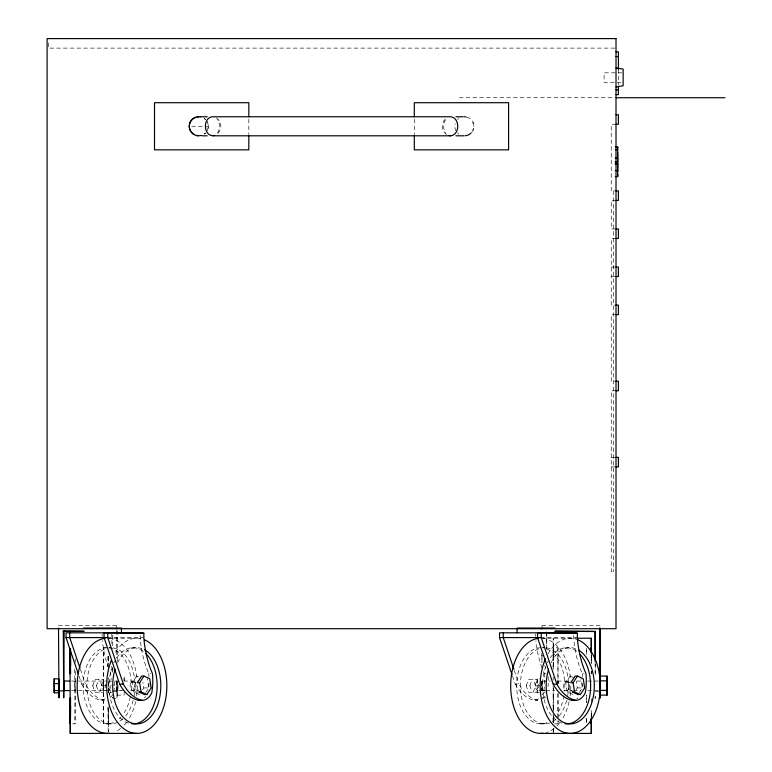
<?xml version="1.0" encoding="UTF-8"?>
<svg xmlns="http://www.w3.org/2000/svg" width="772" height="772" viewBox="0 0 772 772"><rect width="100%" height="100%" fill="white"/><g stroke="black" fill="none" stroke-linecap="round" stroke-linejoin="round"><path stroke-width="0.58" stroke-dasharray="3.86 2.9" d="M75.357 689.097L75.029 723.885L72.645 723.885M108.659 693.024L108.659 678.771M108.746 692.532L108.746 677.97M117.894 685.806L117.855 690.573L117.894 684.581M545.524 690.872L541.915 690.872L541.973 681.386M541.992 662.415L542.002 655.303M542.021 629.219L542.031 625.658M546.759 649.069L546.779 631.158M553.157 680.335L553.157 677.054M553.302 698.129L553.292 687.997M553.167 669.073L553.157 662.019M553.302 709.603L553.292 695.668M553.167 666.776L553.225 638.222L553.283 666.776M553.292 716.175L553.273 722.698M553.273 711.601L553.283 704.846M557.915 683.625L557.982 647.737L553.225 647.737L553.177 658.892M558.05 693.478L558.021 717.777M586.595 702.452L586.604 695.379M591.236 673.888L591.217 671.196M591.352 702.452L591.362 697.734M591.246 663.244L591.236 653.257M591.362 717.275L591.371 710.703M595.241 674.66L595.251 662.685M539.56 692.812L537.187 692.812L537.196 688.055M537.167 683.587L537.177 678.839L539.56 678.839M541.944 690.438L541.954 688.055M541.934 683.587L541.934 681.213M553.263 715.76L553.244 722.582L553.177 713.743M591.246 660.871L591.255 655.38M591.333 717.342L591.342 710.751M74.73 669.073L75.029 723.885M103.622 687.041L103.573 690.573L103.573 681.049L103.622 685.806M107.964 666.603L108.032 653.257M553.244 731.779L553.263 728.208M586.498 654.28L586.537 647.833L586.575 653.759M586.575 718.452L586.546 723.789L586.508 717.863M108.051 666.796L108.128 656.48M108.601 708.378L108.36 723.789L103.602 723.789L103.467 649.831L103.554 647.833L105.938 647.833M112.432 672.267L112.451 667.471M112.567 645.913L112.635 633.937M112.181 697.425C121.812 703.514 114.43 685.015 117.141 681.859M117.248 661.536L117.421 628.051M108.698 709.603L108.447 731.779M557.982 723.885L558.011 720.681L557.982 723.885L554.412 723.885M124.195 691.558L124.138 695.128L116.997 695.128L117.074 680.846M124.07 680.846L124.138 676.089L124.205 680.846M595.193 698.245L595.212 696.421L595.193 698.245L597.576 698.245M112.258 697.425L112.22 698.245M103.602 723.789L103.554 647.833M92.688 685.835L95.024 679.447L103.371 679.447L105.696 685.835L103.371 692.223L95.024 692.223L92.688 685.835L96.375 685.835L98.71 679.447M99.684 692.223L102.01 685.835L99.684 679.447M526.186 685.835L528.521 679.447L536.868 679.447L539.203 685.835L536.868 692.223L528.521 692.223L526.186 685.835L529.872 685.835L532.207 692.223M529.872 685.835L532.207 679.447M533.182 692.223L535.507 685.835L533.182 679.447M217.463 133.016C220.194 129.078 220.194 123.491 217.463 119.554M445.656 119.554C442.925 123.491 442.925 129.078 445.656 133.016M139.491 694.549L133.701 691.944L132.244 682.709L136.557 676.089L139.587 676.089M142.579 689.821L143.814 687.929L142.897 682.159M145.773 692.658L148.861 687.929L147.394 678.694M572.988 694.549L567.198 691.944L565.741 682.709L570.054 676.089L573.085 676.089M576.076 689.821L577.311 687.929L576.211 681M579.27 692.658L581.741 688.875M614.821 48.115L48.298 48.115L48.298 40.984M621.962 72.829L604.109 72.829L604.109 82.459L621.962 82.459M459.34 97.726L615.062 97.726M616.008 124.263L611.25 124.263L611.25 190.887L616.008 190.887M191.639 126.28L208.295 126.28M616.008 200.402L611.25 200.402L611.25 228.956L616.008 228.956M616.008 238.471L611.25 238.471L611.25 305.094L616.008 305.094M611.25 267.025L616.008 267.025M611.25 276.55L616.008 276.55M616.008 314.619L611.25 314.619L611.25 381.243L616.008 381.243M616.008 390.757L611.25 390.757L611.25 571.598L614.821 571.598M611.25 457.381L616.008 457.381M611.25 466.906L616.008 466.906M58.508 625.658L117.441 625.658M600.047 625.658L541.847 625.658L541.847 629.219M107.009 637.576L143.843 637.576M540.506 637.576L577.34 637.576M107.26 638.222L136.76 638.222M540.757 638.222L575.835 638.222M109.103 647.737L110.946 647.737A38.069 24.057 -90 0 0 108.852 647.882M131.356 647.833L135.042 647.833M542.6 647.737L544.443 647.737A38.069 24.057 -90 0 0 542.349 647.882M564.853 647.833L568.539 647.833M543.469 671.592A78.175 49.408 90 0 0 544.231 673.367L546.074 673.367M140.157 635.385L140.157 637.576A78.638 49.707 -90 0 0 148.745 673.493L150.588 673.493M573.654 635.385L573.654 637.576A78.638 49.707 -90 0 0 582.242 673.493L584.086 673.493M71.642 681.049L107.144 681.049M107.984 681.058L117.855 681.049M123.867 681.058L137.879 681.058M542.504 681.058L550.378 681.058M557.365 681.058L571.376 681.058M577.022 681.049L581.779 681.049M587.724 681.049L600.819 681.049M132.244 682.709L137.291 682.709M565.741 682.709L570.788 682.709M79.005 676.089L81.668 684.021L85.354 684.021A47.961 30.311 90 0 0 104.21 700.214A19.039 12.034 90 0 0 105.783 700.05M512.502 676.089L515.165 684.021L518.852 684.021A47.961 30.311 90 0 0 537.708 700.214A19.039 12.034 90 0 0 539.281 700.05M102.01 685.835L105.696 685.835M535.507 685.835L539.203 685.835M143.814 687.929L151.187 687.929M577.311 687.929L582.358 687.929L580.891 678.694M116.929 680.846L116.929 690.371L124.205 690.371M71.642 690.573L121.31 690.564M130.622 690.564L137.648 690.564M539.203 690.564L554.807 690.564M563.936 690.573L572.264 690.573M573.451 690.573L580.592 690.573M587.724 690.573L598.435 690.573M112.326 691.432L117.083 691.432M595.173 691.432L598.792 691.432M133.701 691.944L137.744 691.944M567.198 691.944L571.241 691.944M109.026 694.636A19.039 12.034 -90 0 0 110.068 692.764L111.911 692.764M542.523 694.636A19.039 12.034 -90 0 0 543.565 692.764L545.408 692.764M541.934 697.878L546.692 697.878M81.668 684.021A47.961 30.311 -90 0 0 100.524 700.214L104.21 700.214M515.165 684.021A47.961 30.311 -90 0 0 534.021 700.214L537.708 700.214M107.26 723.885L110.946 723.885M540.757 723.885L544.443 723.885M570.054 676.089L574.879 678.26M136.557 676.089L138.487 676.957M96.375 685.835L98.71 692.223M514.277 670.424L518.852 684.021M80.404 669.295L85.354 684.021M108.36 723.789L108.051 704.923M116.977 698.245L116.823 681.859M108.225 731.779L107.964 705.01M116.929 690.371L116.997 695.128M557.982 647.737L558.05 683.625M553.225 647.737L553.273 658.892M553.225 733.4L553.186 727.021M108.553 657.04L108.601 663.418M537.177 678.839L537.187 692.812M116.524 625.658L116.543 629.248M116.553 630.444L116.697 657.947M111.805 633.773L111.863 643.385M111.988 667.404L112.017 672.209M108.659 656.538L108.698 662.019M75.26 658.892L75.28 662.27M75.328 671.37L75.357 682.525M591.333 654.849L591.342 657.04M591.255 714.582L591.255 716.773M557.953 717.777L557.924 693.478M553.177 722.698L553.167 716.175M595.144 662.598L595.154 674.612M591.371 671.196L591.381 673.493M591.362 671.138L591.362 673.367M591.362 655.447L591.352 663.418M591.246 710.327L591.236 717.275M586.479 695.012L586.479 702.703M553.302 662.019L553.283 669.073M553.157 685.806L553.148 698.129M553.157 695.668L553.157 709.603M553.167 704.846L553.177 711.601M546.615 633.542L546.634 649.069M541.954 681.068L541.934 690.583M541.876 655.303L541.886 662.415M541.905 681.386L541.915 690.872M618.391 69.306L618.391 85.123M613.634 190.887L613.634 571.598M535.643 634.005L535.643 636.389M414.303 119.206L414.303 134.531M248.816 119.206L248.816 134.531M102.145 634.005L102.145 636.389M207.021 131.037A9.515 9.515 0 0 0 207.021 121.522A9.515 9.505 -90 0 1 207.369 130.304M205.506 133.016A9.515 9.515 0 0 1 204.233 134.077A9.515 9.505 -90 0 0 205.487 133.006M205.506 119.554A9.515 9.515 0 0 0 204.233 118.483A9.515 9.505 -90 0 1 205.487 119.554M216.401 118.048A9.515 8.897 -90 0 1 216.401 134.521M446.718 134.521A9.515 8.897 -90 0 1 444.875 119.554M466.79 117.093A9.515 9.496 -90 0 1 472.56 121.522M473.69 124.63A9.515 9.496 -90 0 1 473.834 126.28M472.56 131.047A9.515 9.496 -90 0 1 471.605 132.408M458.896 134.077A9.515 9.496 -90 0 1 457.632 133.016M456.117 131.047A9.515 9.496 -90 0 1 455.171 123.819M457.632 119.554A9.515 9.496 -90 0 1 458.896 118.483M542.031 667.934A78.175 49.408 90 0 1 535.913 640.77M548.168 676.6A46.552 29.423 90 0 1 548.043 686.366M544.231 673.367A46.552 29.423 -90 0 1 543.565 692.764M545.717 667.934A78.175 49.408 90 0 1 544.733 665.126M542.214 656.316A78.175 49.408 90 0 1 541.529 653.286M545.032 696.276A19.039 12.034 90 0 1 542.311 698.756M578.045 697.782A19.039 12.034 90 0 1 576.636 698.892M582.242 673.493A46.552 29.423 -90 0 1 582.493 676.726M582.551 683.249A46.552 29.423 -90 0 1 582.223 688.113M538.624 698.756A19.039 12.034 -90 0 1 534.021 700.214M546.981 649.04A38.069 24.057 -90 0 1 564.564 691.336M563.994 695.668A38.069 24.057 -90 0 1 557.77 712.73M554.306 717.275A38.069 24.057 -90 0 1 552.781 718.78M546.981 722.582A38.069 24.057 -90 0 1 516.893 690.776A38.069 24.057 -90 0 1 540.757 647.737M546.537 647.882A38.069 24.057 -90 0 1 567.681 695.668M566.667 700.378A38.069 24.057 -90 0 1 558.725 716.445M555.56 719.572A38.069 24.057 -90 0 1 521.496 697.261A38.069 24.057 -90 0 1 541.297 648.065M550.262 657.812A38.069 24.057 -90 0 1 577.089 651.568M562.006 723.19A38.069 24.057 -90 0 1 545.659 666.979M547.396 662.801A38.069 24.057 -90 0 1 548.39 660.871M547.908 653.961A47.594 30.079 90 0 1 578.045 639.843M542.996 638.357A47.594 30.079 -90 0 1 570.527 679.032M570.826 685.806A47.594 30.079 -90 0 1 570.141 695.939M569.109 701.68A47.594 30.079 -90 0 1 562.026 719.465M559.411 723.142A47.594 30.079 -90 0 1 556.535 726.317M554.064 728.488A47.594 30.079 -90 0 1 546.354 732.57M551.083 662.801A38.069 24.057 90 0 1 576.848 649.194M545.109 690.448A4.757 3.011 -90 0 1 541.433 685.632A4.757 3.011 -90 0 1 545.331 681.261M571.927 690.448A4.757 3.011 -90 0 1 568.607 688.035A4.757 3.011 -90 0 1 569.225 682.323M538.181 690.564A4.757 3.011 -90 0 1 535.286 685.632A4.757 3.011 -90 0 1 538.412 681.058M109.971 671.592A78.175 49.408 90 0 0 110.734 673.367A46.552 29.423 -90 0 1 111.081 679.862M108.534 667.934A78.175 49.408 90 0 1 102.415 640.77M114.767 681.493A46.552 29.423 90 0 1 114.227 689.589M110.975 684.745A46.552 29.423 -90 0 1 110.068 692.764M112.924 669.778A78.175 49.408 90 0 1 111.236 665.126M112.722 694.636A19.039 12.034 90 0 1 108.813 698.756M148.745 673.493A46.552 29.423 -90 0 1 148.996 676.726M149.054 683.249A46.552 29.423 -90 0 1 148.726 688.113M105.127 698.756A19.039 12.034 -90 0 1 100.524 700.214M145.86 696.402A19.039 12.034 90 0 1 144.547 697.782M109.344 647.882A38.069 24.057 -90 0 1 130.671 694.597M130.285 696.855A38.069 24.057 -90 0 1 124.273 712.73M120.808 717.275A38.069 24.057 -90 0 1 119.284 718.78M113.484 722.582A38.069 24.057 -90 0 1 83.395 690.776A38.069 24.057 -90 0 1 107.26 647.737M113.03 647.882A38.069 24.057 -90 0 1 134.183 695.668M133.17 700.378A38.069 24.057 -90 0 1 124.495 717.275M122.97 718.78A38.069 24.057 -90 0 1 88.162 698.052A38.069 24.057 -90 0 1 107.8 648.065M116.765 657.812A38.069 24.057 -90 0 1 143.592 651.568M128.509 723.19A38.069 24.057 -90 0 1 111.429 669.17M113.899 662.801A38.069 24.057 -90 0 1 114.883 660.871M109.499 638.357A47.594 30.079 -90 0 1 137.03 679.032M137.329 685.806A47.594 30.079 -90 0 1 136.644 695.939M135.611 701.68A47.594 30.079 -90 0 1 128.519 719.465M126.598 722.264A47.594 30.079 -90 0 1 123.781 725.574M120.567 728.488A47.594 30.079 -90 0 1 115.038 731.779M117.585 662.801A38.069 24.057 90 0 1 143.351 649.194M115.491 652.157A47.594 30.079 90 0 1 144.547 639.843M110.83 690.564A4.757 3.011 90 0 1 108.012 686.868M108.07 684.407A4.757 3.011 90 0 1 111.062 681.058M113.88 684.754A4.757 3.011 90 0 1 113.947 685.99M139.172 690.023A4.757 3.011 90 0 1 135.11 688.035A4.757 3.011 90 0 1 136.364 681.599M105.465 690.448A4.757 3.011 -90 0 1 101.798 686.25A4.757 3.011 -90 0 1 104.915 681.058M74.99 684.581C75.029 704.469 75.077 670.308 74.99 684.581M557.982 682.448L557.973 683.432L557.982 681.049L557.982 682.448M569.118 688.344A4.757 3.011 -90 0 0 566.687 681.058A4.757 3.011 -90 0 0 563.907 688.035A4.757 3.011 -90 0 0 569.118 688.344M130.526 683.278A4.757 3.011 90 0 0 132.958 690.564A4.757 3.011 90 0 0 135.727 683.587A4.757 3.011 90 0 0 130.526 683.278"/><path stroke-width="1.16" d="M63.7 685.806L63.738 681.049L69.383 681.049M63.786 685.806L63.738 690.573L69.383 690.573M595.251 659.085L595.115 631.371L554.894 631.197M599.989 677.083L600.047 628.051M615.323 176.605L617.706 176.605L617.706 146.979L615.323 146.979M591.236 652.157L591.294 638.222L577.022 638.222M591.352 719.465L591.294 733.4L540.757 733.4M599.969 695.061L599.96 698.245L599.863 628.051M599.95 680.846L599.96 676.089L607.101 676.089L607.101 695.128L599.96 695.128L599.95 690.371L599.95 680.846L607.082 680.846L607.101 676.089M69.953 673.667L70.184 649.04M70.58 697.956L70.271 723.885L69.953 697.956M70.638 706.158L70.271 733.4L136.76 733.4M591.265 653.17L591.294 647.833L591.323 651.568M591.333 718.452L591.304 723.789L591.265 720.054M64.144 631.158L63.719 697.878L63.294 631.158L84.254 631.313M59.058 692.88L58.962 697.878L58.518 628.032M54.165 683.587L54.214 678.839L58.971 678.839L58.99 692.812L54.233 692.812L54.175 690.583L54.165 683.587L58.923 683.587M54.233 692.812L54.214 678.839M70.011 648.924L70.271 733.4M141.083 691.944L139.616 682.709L143.939 676.089L149.72 678.694L151.187 687.929L146.863 694.549L144.538 694.549L138.748 691.944L141.083 691.944L146.863 694.549M574.58 691.944L573.113 682.709L577.437 676.089L583.217 678.694L584.684 687.929L580.361 694.549L578.035 694.549L572.245 691.944L574.58 691.944L580.361 694.549M212.454 135.804L450.665 135.804C460.093 134.753 460.093 117.817 450.665 116.765L212.454 116.765C202.119 117.682 203.518 137.657 214.288 135.476M616.008 86.946L623.149 85.76L623.149 69.104L616.008 67.907M616.008 51.811L618.391 51.811L618.391 69.654M616.008 56.568L618.391 56.568M616.008 89.88L618.391 89.88M616.008 94.638L618.391 94.638L618.391 86.31M616.153 97.726L724.898 97.726M616.008 114.739L618.391 114.739L618.391 124.263L616.008 124.263M200.826 116.765L207.224 116.765M455.895 116.765L463.239 116.765M202.032 135.804L207.224 135.804M455.895 135.804L463.914 135.804M615.323 149.681L617.706 149.681M615.323 158.106L617.706 158.106M615.323 161.773L617.706 161.773M615.323 162.11L617.706 162.11L617.706 154.275M615.323 163.683L617.706 163.683M615.323 164.417L617.706 164.417M615.323 170.593L617.706 170.641M616.008 190.887L618.391 190.887L618.391 200.402L616.008 200.402M616.008 228.956L618.391 228.956L618.391 238.471L616.008 238.471M616.008 267.025L618.391 267.025L618.391 276.55L616.008 276.55M616.008 305.094L618.391 305.094L618.391 314.619L616.008 314.619M616.008 381.243L618.391 381.243L618.391 390.757L616.008 390.757M616.008 457.381L618.391 457.381L618.391 466.906L616.008 466.906M83.579 628.061L121.455 628.061L121.455 632.818M554.952 628.061L517.076 628.061L517.076 632.818M143.843 633.185L104.066 632.818L104.066 637.576L119.679 684.146A47.961 30.311 90 0 0 138.535 700.339L142.222 700.339A19.039 12.034 90 0 0 151.766 692.889A46.552 29.423 -90 0 0 152.431 673.493A78.638 49.707 -90 0 1 143.843 637.576L143.843 633.185L140.157 632.818L66.045 632.818L66.045 637.576L78.242 673.831M577.34 633.185L537.563 632.818L537.563 637.576L553.177 684.146A47.961 30.311 90 0 0 572.033 700.339L575.719 700.339A19.039 12.034 90 0 0 585.263 692.889A46.552 29.423 -90 0 0 585.929 673.493A78.638 49.707 -90 0 1 577.34 637.576L577.34 633.185L573.654 632.818L499.542 632.818L499.542 637.576L512.116 674.96M66.045 637.576L107.752 637.576L123.366 684.146A47.961 30.311 -90 0 0 142.222 700.339M499.542 637.576L541.249 637.576L556.863 684.146A47.961 30.311 -90 0 0 575.719 700.339M143.939 676.089L141.604 676.089L137.291 682.709L139.616 682.709M577.437 676.089L575.101 676.089L570.788 682.709L573.113 682.709M119.679 684.146L123.366 684.146M553.177 684.146L556.863 684.146M599.95 690.371L607.082 690.371L607.101 695.128M54.175 690.583L58.933 690.583M58.855 690.872L63.613 690.872M63.294 631.158L83.405 631.245M555.058 631.226L595.28 631.535M448.831 135.476L450.665 135.804M513.901 669.295L503.238 637.576L503.238 632.818M80.018 668.166L69.731 637.576L69.731 632.818M63.738 681.049L63.738 690.573M70.349 649.04L70.58 673.667M591.294 638.222L591.352 652.157M591.294 733.4L591.265 717.863M70.522 648.924L70.638 665.464M595.115 631.371L595.144 661.401M617.706 146.979L617.706 148.234M617.706 152.509L617.706 153.483M617.706 163.075L617.706 167.312M617.706 167.534L617.706 171.056M617.706 174.433L617.706 176.605M607.082 680.846L607.082 690.371M541.249 632.818L541.249 637.576M414.303 116.852L414.303 102.705L508.594 102.705L508.594 149.855L414.303 149.855L414.303 135.708M248.816 116.852L248.816 102.705L154.516 102.705L154.516 149.855L248.816 149.855L248.816 135.708M107.752 632.818L107.752 637.576M201.241 135.476A9.515 9.515 0 0 1 189.265 126.695A9.515 9.515 0 0 1 200.43 116.91M197.95 135.756A9.515 9.496 -90 0 1 196.32 135.467M194.042 134.521A9.515 9.496 -90 0 1 189.864 129.532M189.623 128.741A9.515 9.496 -90 0 1 190.568 121.522M191.012 120.828A9.515 9.496 -90 0 1 193.347 118.492M194.042 118.048A9.515 9.496 -90 0 1 195.538 117.344M197.13 116.919A9.515 9.496 -90 0 1 198.78 116.775M464.339 116.775A9.515 9.496 -90 0 1 465.989 116.919M472.937 122.256A9.515 9.496 -90 0 1 473.506 123.819M473.506 128.75A9.515 9.496 -90 0 1 472.937 130.314M471.045 133.016A9.515 9.496 -90 0 1 469.772 134.077M469.077 134.521A9.515 9.496 -90 0 1 467.581 135.225M466.79 135.467A9.515 9.496 -90 0 1 465.159 135.756M573.606 700.175A19.039 12.034 90 0 1 572.033 700.339M578.045 639.843A47.594 30.079 90 0 1 598.242 703.253A47.594 30.079 90 0 1 556.139 727.832A47.594 30.079 90 0 1 545.466 658.863M542.996 733.265A47.594 30.079 -90 0 1 510.755 689.357A47.594 30.079 -90 0 1 538.509 638.357M578.855 650.256A38.069 24.057 90 0 1 592.471 700.436A38.069 24.057 90 0 1 560.375 720.517A38.069 24.057 90 0 1 548.612 669.17M579.444 653.643A38.069 24.057 -90 0 1 589.47 697.502A38.069 24.057 -90 0 1 565.133 723.818M140.108 700.175A19.039 12.034 90 0 1 138.535 700.339M144.547 639.843A47.594 30.079 90 0 1 164.841 702.858A47.594 30.079 90 0 1 123.105 728.218A47.594 30.079 90 0 1 111.525 659.906M109.499 733.265A47.594 30.079 -90 0 1 77.258 689.357A47.594 30.079 -90 0 1 105.011 638.357M144.364 649.686A38.069 24.057 90 0 1 159.235 699.403A38.069 24.057 90 0 1 127.197 720.749A38.069 24.057 90 0 1 115.115 669.17M145.947 653.643A38.069 24.057 -90 0 1 155.973 697.502A38.069 24.057 -90 0 1 131.636 723.818M616.008 38.6L47.102 38.6L47.102 628.707L616.008 628.707L616.008 38.6"/></g></svg>
